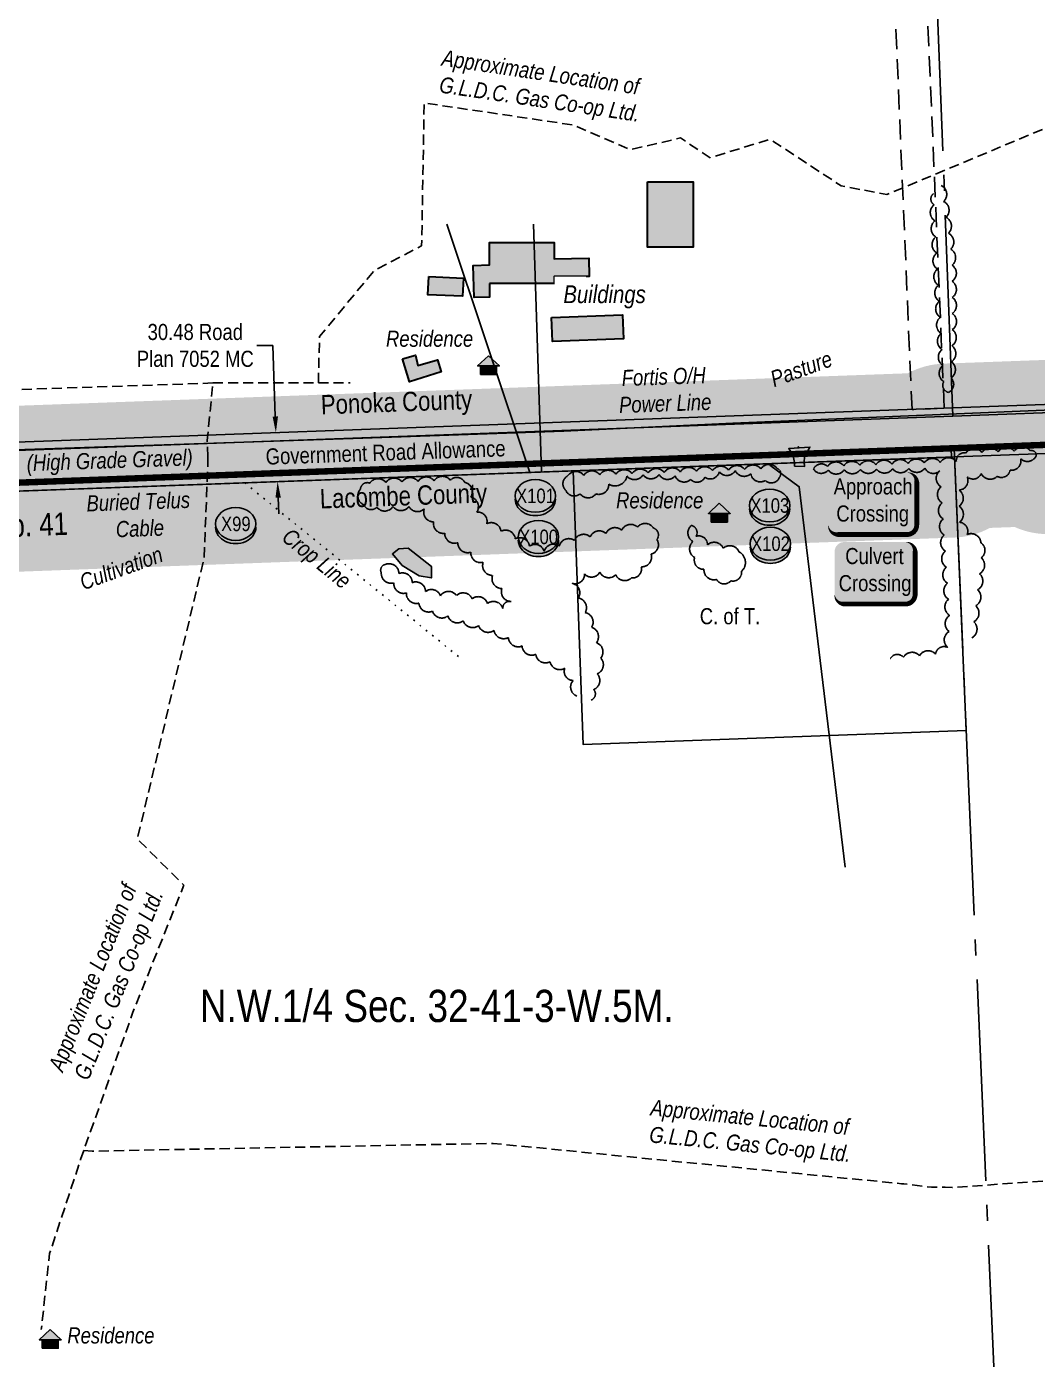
# Model space of a CAD drawing. Extents: x 665644 to 688844, y 5825051 to 5844826.
# Drawn here: x 675742 to 676370, y 5828313 to 5829140 of the extents above; entities that cross this region are included whole.
import ezdxf
from ezdxf.enums import TextEntityAlignment as Align

# ---------------------------------------------------------------- set-up
doc = ezdxf.new("R2010")
doc.units = 0
doc.header["$LTSCALE"] = 5
doc.header["$PDSIZE"] = 0.5
for name, pattern in [('0', [1, 1, 0]), ('BORDER', [44.45, 12.7, -6.35, 12.7, -6.35, 0, -6.35]), ('foc-ACCESSROAD', [3.75, 2.5, -1.25]), ('foc-QUARTERLINE', [33, 25, -3, 2, -3]), ('foc-TOPO', [1, 0.2, -0.8]), ('UG_PIPE', [1.875, 1.25, -0.625])]:
    doc.linetypes.add(name, pattern=pattern)
doc.layers.get('Defpoints').update_dxf_attribs({"color": 9})
doc.layers.add('AS-BOUNDARY', color=7, linetype='BORDER', lineweight=60, true_color=0xcc33ff)
doc.layers.add('AS-STRUCTURE', color=7, linetype='Continuous', lineweight=30, true_color=0x595959)
for name, color, linetype in [('AS-PIPE-UG', 44, 'UG_PIPE'), ('AS-PIPE-UG-T', 44, 'Continuous'), ('AS-POWER', 104, 'foc-POWER'), ('AS-POWER-T', 104, 'Continuous'), ('AS-RESIDENCE', 14, 'Continuous'), ('AS-ROADS', 254, 'Continuous'), ('AS-TELEPHONE', 224, 'foc-TEL'), ('AS-TELEPHONE-T', 224, 'Continuous'), ('C-SYMBOL', 7, 'Continuous'), ('CG-NOTES', 7, 'Continuous'), ('D-TXT', 6, 'Continuous'), ('F-AR', 190, 'foc-ACCESSROAD'), ('L-33', 7, 'Continuous'), ('L-QSEC', 8, 'foc-QUARTERLINE'), ('L-ROAD-T', 7, 'Continuous'), ('L-SEC', 7, 'Continuous'), ('L-TITLEDB', 4, 'Continuous'), ('L-TITLEDB-T', 4, 'Continuous'), ('P-BUFFER-H 30m', 51, 'Continuous'), ('P-CROSSINGS', 250, 'Continuous'), ('T-BUSH', 110, '0'), ('T-GENERAL', 48, 'foc-TOPO'), ('T-WATER', 160, 'Continuous'), ('T-WATER-H', 133, 'Continuous')]:
    doc.layers.add(name, color=color, linetype=linetype)
for name, color, linetype, true_color in [('AS-STRUCTURE-H', 7, 'Continuous', 0xa8a8a8), ('AS-STRUCTURE-T', 7, 'Continuous', 0x454545), ('P-PROPOSED-WL4', 7, 'Continuous', 0x5b5bc8)]:
    doc.layers.add(name, color=color, linetype=linetype, true_color=true_color)
doc.layers.add('Fresh_POD_to_Rimbey_South', color=7, linetype='Continuous', plot=False)
doc.layers.add('T-TEXT', color=48, linetype='Continuous', lineweight=18)
doc.styles.add('100L', font='ARIALN.TTF', dxfattribs={"height": 11})
doc.styles.add('175L', font='ARIALN.TTF', dxfattribs={"height": 20})
doc.styles.add('240', font='ARIALN.TTF', dxfattribs={"height": 30})
doc.styles.add('80', font='ARIALN.TTF', dxfattribs={"height": 10})
doc.styles.add('80CG', font='ARIALN.TTF', dxfattribs={"height": 10})
doc.styles.add('80L', font='ARIALN.TTF', dxfattribs={"height": 10})
doc.styles.add('80LS', font='ARIALNI.TTF', dxfattribs={"height": 10})
doc.styles.add('Crossing', font='ARIALN.TTF', dxfattribs={"height": 10})
doc.styles.add('foc-LtypeFont', font='ARIALN.TTF', dxfattribs={"height": 7.35})
doc.linetypes.add('foc-POWER', pattern='A,6,-1,["P",foc-LtypeFont,S=0.2,R=0,X=-0.625,Y=-0.75],-1.24,4', length=12.24)
doc.linetypes.add('foc-TEL', pattern='A,2,-1,["T",foc-LtypeFont,S=0.2,R=0,X=-0.425,Y=-0.75],-1.24,8', length=12.24)
doc.linetypes.add('foc-TEL-NOLINE', pattern='A,0,-2,["T",foc-LtypeFont,S=0.2,R=0,X=-0.425,Y=-0.75],-10.24', length=12.24)
doc.dimstyles.new('Compass 5 000', dxfattribs={"dimscale": 5, "dimtxt": 9, "dimasz": 2, "dimexe": 0.2, "dimexo": 0.0625, "dimgap": 0.5, "dimtad": 0, "dimtih": 1, "dimtoh": 1, "dimzin": 0, "dimdsep": 46, "dimtxsty": '80CG', "dimcen": 0.1, "dimse1": 1, "dimse2": 1, "dimclrd": 256, "dimclrt": 256, "dimaunit": 1, "dimadec": 4, "dimazin": 0, "dimtfac": 0.06, "dimtofl": 0, "dimtmove": 0, "dimatfit": 1, "dimfxl": 0.2, "dimtolj": 1, "dimtzin": 0, "dimlwd": -1, "dimarcsym": 0})

# ---------------------------------------------------------------- blocks, each defined once
blk = doc.blocks.new('*U2195')
h = blk.add_hatch(color=59)
edge = h.paths.add_edge_path()
edge.add_line((-21.5, -20), (21.5, -20))
edge.add_arc((21.5, -14), 6, 270, 360)
edge.add_line((27.5, -14), (27.5, 12.5))
edge.add_arc((21.5, 12.5), 6, 0, 90)
edge.add_line((21.5, 18.5), (-21.5, 18.5))
edge.add_arc((-21.5, 12.5), 6, 90, 180)
edge.add_line((-27.5, 12.5), (-27.5, -14))
edge.add_arc((-21.5, -14), 6, 180, 270)
at = {"color": 1, "flags": 128}
blk.add_lwpolyline([(-45.23, 26.34, 0, 7.5, 0), (0, 0, 0, 0, 0)], format="xyseb", dxfattribs=at)
blk.add_lwpolyline([(-21.5, -20, 3, 3, 0), (21.5, -20, 3, 3, 0.414214), (27.5, -14, 3, 3, 0), (27.5, 12.5, 3, 0, 0.414214), (21.5, 18.5, 0, 0, 0), (-21.5, 18.5, 0, 0, 0.414214), (-27.5, 12.5, 0, 0, 0), (-27.5, -14, 0, 3, 0.414214)], format="xyseb", close=True, dxfattribs=at)
at = {"color": 1, "style": '80'}
blk.add_attdef('ENTER_TEXT_001', (-35.99, -5), '', height=10, dxfattribs=at)
blk = doc.blocks.new('*U1229')
h = blk.add_hatch(color=254)
edge = h.paths.add_edge_path()
edge.add_line((-19, -20), (19, -20))
edge.add_arc((19, -14), 6, 270, 360)
edge.add_line((25, -14), (25, 12.5))
edge.add_arc((19, 12.5), 6, 0, 90)
edge.add_line((19, 18.5), (-19, 18.5))
edge.add_arc((-19, 12.5), 6, 90, 180)
edge.add_line((-25, 12.5), (-25, -14))
edge.add_arc((-19, -14), 6, 180, 270)
at = {"color": 160, "flags": 128}
blk.add_lwpolyline([(-19, -20, 3, 3, 0), (19, -20, 3, 3, 0.414214), (25, -14, 3, 3, 0), (25, 12.5, 3, 0, 0.414214), (19, 18.5, 0, 0, 0), (-19, 18.5, 0, 0, 0.414214), (-25, 12.5, 0, 0, 0), (-25, -14, 0, 3, 0.414214)], format="xyseb", close=True, dxfattribs=at)
at = {"color": 160, "style": '80'}
blk.add_attdef('ENTER_TEXT_001', (-26.85, -4.92), '', height=10, dxfattribs=at)
blk = doc.blocks.new('*D2350')
at = {"layer": 'Defpoints', "color": 0, "transparency": 16777216}
for p in [(675897.08, 5828888.27), (675903.99, 5828888.52), (675905.06, 5828858.17)]:
    blk.add_point(p, dxfattribs=at)
at = {"layer": 'L-TITLEDB-T', "transparency": 16777216}
for p, q in [((675895.18, 5828942.39), (675885.18, 5828942.39)), ((675896.73, 5828898.27), (675895.18, 5828942.39)), ((675898.49, 5828847.93), (675898.84, 5828837.94))]:
    blk.add_line(p, q, dxfattribs=at)
for points in [[(675898.39, 5828898.33), (675895.06, 5828898.21), (675897.08, 5828888.27)], [(675900.16, 5828847.99), (675896.83, 5828847.87), (675898.14, 5828857.92)]]:
    blk.add_solid(points, dxfattribs=at)
at = {"layer": 'L-TITLEDB-T', "transparency": 16777216, "insert": (675847.06, 5828942.39), "char_height": 10, "attachment_point": 5, "style": '80CG'}
blk.add_mtext('\\A1;30.48 Road\\PPlan 7052 MC', dxfattribs=at)
blk = doc.blocks.new('res_occ')
for points in [[(0.1, 0.89), (-1.26, -0.37), (1.46, -0.37)], [(-0.9, -1.43), (1.1, -1.43), (1.1, -0.37), (-0.9, -0.37)]]:
    blk.add_hatch(color=14).paths.add_polyline_path(points)
at = {"color": 14}
for points in [[(0.1, 0.89), (-1.26, -0.37), (1.46, -0.37)], [(-0.9, -1.43), (1.1, -1.43), (1.1, -0.37), (-0.9, -0.37)]]:
    blk.add_lwpolyline(points, close=True, dxfattribs=at)
blk = doc.blocks.new('xing2')
h = blk.add_hatch(color=50)
h.dxf.hatch_style = 1
edge = h.paths.add_edge_path()
edge.add_ellipse((0, 0), major_axis=(-12.5, 0), ratio=0.816297, start_angle=0, end_angle=360)
h = blk.add_hatch(color=250)
h.dxf.hatch_style = 1
edge = h.paths.add_edge_path()
edge.add_ellipse((0, -2.05), major_axis=(-12.5, 0), ratio=0.816297, start_angle=0, end_angle=180)
edge.add_line((12.5, -2.05), (12.5, 0))
edge.add_ellipse((0, 0), major_axis=(-12.5, 0), ratio=0.816297, start_angle=0, end_angle=180, ccw=False)
edge.add_line((-12.5, 0), (-12.5, -2.05))
at = {"color": 250}
blk.add_ellipse((0, 0), major_axis=(-12.5, 0), ratio=0.816297, dxfattribs=at)
blk.add_ellipse((0, -2.05), major_axis=(-12.5, 0), ratio=0.816297, start_param=0, end_param=3.141593, dxfattribs=at)
at = {"color": 250, "style": 'Crossing'}
blk.add_attdef('CROSSING', text='', height=9, dxfattribs=at).set_placement((0.09, 0.02), align=Align.MIDDLE_CENTER)
at = {"color": 250, "style": 'Crossing', "flags": 1}
for tag, p in [('OWNER', (0.09, -12.49)), ('DESCRIPTION', (0.09, -25.77)), ('LOCATION', (0.09, -39.3)), ('DWG_REF', (0.09, -52.84))]:
    blk.add_attdef(tag, text='', height=9, dxfattribs=at).set_placement(p, align=Align.MIDDLE_CENTER)

msp = doc.modelspace()

# ---------------------------------------------------------------- hatches: boundary and pattern name
at = {"layer": 'AS-ROADS'}
h = msp.add_hatch(color=256, dxfattribs=at)
h.dxf.hatch_style = 1
h.paths.add_polyline_path([(676218.971, 5828867.358), (676219.057, 5828869.685), (676218.367, 5828872.874), (676217.419, 5828875.373), (676215.435, 5828878.389), (676228.629, 5828879.337), (676226.646, 5828875.804), (676225.352, 5828873.218), (676225.093, 5828869.944), (676225.266, 5828867.272)])
at = {"layer": 'AS-STRUCTURE-H'}
h = msp.add_hatch(color=256, dxfattribs=at)
h.dxf.hatch_style = 1
h.paths.add_polyline_path([(676127.816, 5829043.924), (676156.043, 5829043.924), (676156.043, 5829003.403), (676127.816, 5829003.403)])
h = msp.add_hatch(color=256, dxfattribs=at)
h.dxf.hatch_style = 1
h.paths.add_polyline_path([(676029.794, 5828980.893), (676029.781, 5828972.39), (676020.207, 5828972.14), (676019.458, 5828991.966), (676029.794, 5828992.464), (676029.794, 5829006.368), (676069.94, 5829006.368), (676069.94, 5828996.277), (676091.272, 5828996.666), (676091.583, 5828985.301), (676069.94, 5828985.301), (676069.94, 5828980.893)])
h = msp.add_hatch(color=256, dxfattribs=at)
h.dxf.hatch_style = 1
h.paths.add_polyline_path([(675992.004, 5828985.273), (676013.524, 5828984.28), (676013, 5828972.929), (675991.48, 5828973.922)])
h = msp.add_hatch(color=256, dxfattribs=at)
h.dxf.hatch_style = 1
h.paths.add_polyline_path([(676068.172, 5828959.731), (676112.288, 5828961.336), (676112.83, 5828946.441), (676068.714, 5828944.835)])
h = msp.add_hatch(color=256, dxfattribs=at)
h.dxf.hatch_style = 1
h.paths.add_polyline_path([(675975.606, 5828934.027), (675983.693, 5828936.389), (675985.186, 5828929.923), (675997.378, 5828933.529), (675999.618, 5828926.069), (675980.085, 5828919.727)])
at = {"layer": 'P-BUFFER-H 30m'}
h = msp.add_hatch(color=256, dxfattribs=at)
h.dxf.hatch_style = 1
edge = h.paths.add_edge_path()
edge.add_line((666009.192, 5827543.733), (666003.067, 5827535.89))
edge.add_line((666003.067, 5827535.89), (665942.142, 5827473.312))
edge.add_arc((665977.967, 5827438.432), 50, 135.7667, 181.939185)
edge.add_line((665927.996, 5827436.741), (665928.647, 5827417.504))
edge.add_line((665928.647, 5827417.504), (665858.673, 5827415.076))
edge.add_line((665858.673, 5827415.076), (665848.648, 5827703.844))
edge.add_line((665848.648, 5827703.844), (665829.66, 5828249.421))
edge.add_arc((665942.312, 5828253.201), 112.715, 136.013473, 181.921699, ccw=False)
edge.add_line((665861.213, 5828331.48), (665952.824, 5828426.391))
edge.add_arc((666033.077, 5828349.035), 111.465, 92.029947, 136.0531, ccw=False)
edge.add_line((666029.129, 5828460.43), (666763.716, 5828486.374))
edge.add_arc((666761.951, 5828536.343), 50, 272.022692, 335.20661)
edge.add_line((666807.342, 5828515.375), (667390.232, 5828536.212))
edge.add_line((667390.232, 5828536.212), (667545.778, 5828541.674))
edge.add_arc((667589.622, 5828565.71), 50, 208.731337, 271.999633)
edge.add_line((667591.367, 5828515.74), (668192.996, 5828536.745))
edge.add_line((668192.996, 5828536.745), (668987.773, 5828564.747))
edge.add_arc((668986.012, 5828614.716), 50, 272.017842, 335.235753)
edge.add_line((669031.414, 5828593.772), (669696.261, 5828617.102))
edge.add_arc((669740.082, 5828641.18), 50, 208.78768, 272.009739)
edge.add_line((669741.835, 5828591.211), (669818.198, 5828593.891))
edge.add_line((669818.198, 5828593.891), (670620.542, 5828621.926))
edge.add_line((670620.542, 5828621.926), (671177.684, 5828641.55))
edge.add_arc((671175.924, 5828691.519), 50, 272.017221, 298.322672)
edge.add_line((671199.646, 5828647.505), (671317.002, 5828651.615))
edge.add_line((671317.002, 5828651.615), (671420.483, 5828655.241))
edge.add_arc((671441.065, 5828700.808), 50, 245.69213, 272.006668)
edge.add_line((671442.816, 5828650.839), (672244.847, 5828678.94))
edge.add_line((672244.847, 5828678.94), (672264.955, 5828679.647))
edge.add_line((672264.955, 5828679.647), (673067.43, 5828707.876))
edge.add_line((673067.43, 5828707.876), (673434.856, 5828720.801))
edge.add_arc((673433.098, 5828770.77), 50, 272.014618, 335.237588)
edge.add_line((673478.5, 5828749.827), (673868.927, 5828763.561))
edge.add_line((673868.927, 5828763.561), (673889.027, 5828764.268))
edge.add_line((673889.027, 5828764.268), (674693.164, 5828792.467))
edge.add_line((674693.164, 5828792.467), (675500.312, 5828820.755))
edge.add_arc((675498.561, 5828870.724), 50, 272.007238, 280.2186)
edge.add_arc((675512.664, 5828871.243), 50, 263.992744, 272.089817)
edge.add_line((675514.487, 5828821.276), (675529.103, 5828821.809))
edge.add_arc((675572.891, 5828845.947), 50, 208.865365, 272.090012)
edge.add_line((675574.715, 5828795.98), (676318.375, 5828823.119))
edge.add_arc((676316.552, 5828873.086), 50, 272.090012, 298.401966)
edge.add_line((676340.335, 5828829.104), (676355.733, 5828829.666))
edge.add_arc((676376.247, 5828875.264), 50, 245.777107, 272.090777)
edge.add_line((676378.071, 5828825.297), (677089.349, 5828851.264))
edge.add_line((677089.349, 5828851.264), (677192.264, 5828855.477))
edge.add_line((677192.264, 5828855.477), (677189.938, 5828908.346))
edge.add_arc((677139.986, 5828906.148), 50, 2.519115, 92.090777)
edge.add_line((677138.162, 5828956.115), (676399.458, 5828929.147))
edge.add_arc((676378.945, 5828883.548), 50, 65.778516, 92.089536)
edge.add_line((676377.122, 5828933.515), (676311.431, 5828931.118))
edge.add_arc((676313.254, 5828881.152), 50, 92.089536, 118.402505)
edge.add_line((676289.471, 5828925.133), (675618.565, 5828900.649))
edge.add_arc((675574.778, 5828876.511), 50, 28.865443, 92.089939)
edge.add_line((675572.954, 5828926.478), (675563.641, 5828926.138))
edge.add_line((675563.641, 5828926.138), (675558.345, 5829067.321))
edge.add_arc((675508.381, 5829065.447), 50, 2.148269, 92.148212)
edge.add_line((675506.506, 5829115.412), (675486.408, 5829114.658))
edge.add_arc((675488.282, 5829064.693), 50, 92.148212, 182.148281)
edge.add_line((675438.317, 5829062.819), (675443.606, 5828921.831))
edge.add_line((675443.606, 5828921.831), (674689.556, 5828895.403))
edge.add_line((674689.556, 5828895.403), (673885.412, 5828867.204))
edge.add_line((673885.412, 5828867.204), (673865.306, 5828866.497))
edge.add_line((673865.306, 5828866.497), (673427.271, 5828851.088))
edge.add_arc((673429.028, 5828801.119), 50, 92.014647, 155.237557)
edge.add_line((673383.626, 5828822.062), (673063.809, 5828810.812))
edge.add_line((673063.809, 5828810.812), (672261.334, 5828782.583))
edge.add_line((672261.334, 5828782.583), (672241.233, 5828781.876))
edge.add_line((672241.233, 5828781.876), (671464.35, 5828754.656))
edge.add_arc((671443.768, 5828709.089), 50, 65.691921, 92.006853)
edge.add_line((671442.017, 5828759.058), (671313.396, 5828754.551))
edge.add_line((671313.396, 5828754.551), (671174.332, 5828749.681))
edge.add_arc((671176.082, 5828699.712), 50, 92.005828, 118.333837)
edge.add_line((671152.351, 5828743.722), (670616.93, 5828724.863))
edge.add_line((670616.93, 5828724.863), (669814.594, 5828696.828))
edge.add_line((669814.594, 5828696.828), (669785.832, 5828695.818))
edge.add_arc((669742.011, 5828671.74), 50, 28.787701, 92.009719)
edge.add_line((669740.258, 5828721.709), (669011.371, 5828696.132))
edge.add_arc((669013.124, 5828646.163), 50, 92.009719, 92.155612)
edge.add_line((669011.243, 5828696.128), (668980.075, 5828694.954))
edge.add_arc((668981.956, 5828644.99), 50, 92.155612, 155.142438)
edge.add_line((668936.588, 5828666.008), (668189.385, 5828639.682))
edge.add_line((668189.385, 5828639.682), (667635.387, 5828620.34))
edge.add_arc((667591.538, 5828596.314), 50, 28.718841, 92.011346)
edge.add_line((667589.783, 5828646.283), (667386.586, 5828639.147))
edge.add_line((667386.586, 5828639.147), (666756.08, 5828616.609))
edge.add_arc((666757.866, 5828566.641), 50, 92.047269, 155.180377)
edge.add_line((666712.484, 5828587.629), (666025.494, 5828563.366))
edge.add_arc((666033.062, 5828349.069), 214.43, 92.022692, 136.045845)
edge.add_line((665878.694, 5828497.902), (665787.104, 5828403.013))
edge.add_arc((665942.312, 5828253.201), 215.715, 136.013473, 181.934244)
edge.add_arc((665776.691, 5828247.607), 50, 181.934244, 181.99327)
edge.add_line((665726.721, 5828245.868), (665745.71, 5827700.266))
edge.add_line((665745.71, 5827700.266), (665757.47, 5827361.533))
edge.add_line((665757.47, 5827361.533), (665757.574, 5827358.535))
edge.add_arc((665807.544, 5827360.27), 50, 181.988415, 271.9875)
edge.add_line((665809.278, 5827310.3), (665862.247, 5827312.138))
edge.add_line((665862.247, 5827312.138), (665985.206, 5827316.405))
edge.add_arc((665983.472, 5827366.375), 50, 271.9875, 362.042067)
edge.add_line((666033.441, 5827368.156), (666032.177, 5827403.589))
edge.add_line((666032.177, 5827403.589), (666031.701, 5827417.647))
edge.add_line((666031.701, 5827417.647), (666072.442, 5827459.493))
edge.add_line((666072.442, 5827459.493), (666106.054, 5827458.849))
edge.add_arc((666107.012, 5827508.84), 50, 268.901432, 294.660224)
edge.add_line((666127.874, 5827463.4), (666172.459, 5827483.869))
edge.add_line((666172.459, 5827483.869), (666350.016, 5827525.676))
edge.add_arc((666338.557, 5827574.345), 50, 283.2493, 405.413231)
edge.add_line((666373.656, 5827609.954), (666371.132, 5827612.442))
edge.add_arc((666336.033, 5827576.833), 50, 45.413231, 103.2493)
edge.add_line((666324.573, 5827625.502), (666143.698, 5827582.914))
edge.add_arc((666155.158, 5827534.245), 50, 103.2493, 114.660224)
edge.add_line((666134.296, 5827579.685), (666133.685, 5827579.404))
edge.add_arc((666084.581, 5827569.982), 50, 10.861937, 62.58611)
edge.add_line((666107.602, 5827614.367), (666099.432, 5827618.605))
edge.add_arc((666076.411, 5827574.22), 50, 62.58611, 152.58611)
edge.add_line((666032.026, 5827597.24), (666030.645, 5827594.577))
edge.add_arc((666075.03, 5827571.557), 50, 152.58611, 184.80847)
edge.add_line((666025.206, 5827567.365), (666021.831, 5827559.92))
edge.add_line((666021.831, 5827559.92), (666009.192, 5827543.733))
at = {"layer": 'T-WATER-H'}
h = msp.add_hatch(color=256, dxfattribs=at)
h.dxf.hatch_style = 1
h.paths.add_polyline_path([(675979.299, 5828816.616), (675993.626, 5828805.2), (675993.626, 5828798.042), (675986.075, 5828799.396), (675975.428, 5828805.781), (675969.426, 5828812.94), (675973.492, 5828816.036)])

# ---------------------------------------------------------------- linework, layer by layer
at = {"layer": 'AS-BOUNDARY', "flags": 128}
msp.add_lwpolyline([(681195.742, 5828960.591, 4, 4, 0), (681192.499, 5829060.528, 4, 4, 0), (680369.563, 5829029.677, 4, 4, 0), (678766.25, 5828968.46, 4, 4, 0), (678746.151, 5828967.743, 4, 4, 0), (677140.879, 5828908.866, 4, 4, 0), (677020.961, 5828904.489, 4, 4, 0), (675516.497, 5828849.073, 4, 4, 0), (673867.961, 5828791.251, 4, 4, 0), (673065.485, 5828763.022, 4, 4, 0), (673097.964, 5827861.148, 0, 0, 0)], format="xyseb", dxfattribs=at)
at = {"layer": 'AS-PIPE-UG', "flags": 128}
for points in [[(675857.991, 5828919.097), (675661.445, 5828912.4), (675544.434, 5829016.111), (675528.831, 5829180.903), (675519.143, 5829673.282), (675514.766, 5829774.026)], [(675923.454, 5828919.106), (675924.175, 5828948.023), (675958.121, 5828988.849), (675987.586, 5829004.22), (675989.128, 5829092.993), (676081.39, 5829079.361), (676117.105, 5829063.943), (676148.267, 5829071.239), (676166.731, 5829058.981), (676203.863, 5829070.47), (676247.963, 5829041.55), (676276.38, 5829036.108), (676379.992, 5829079.526), (676410.231, 5829088.443)], [(675854.848, 5828873.27), (675854.479, 5828883.356), (675857.991, 5828919.097)], [(675857.991, 5828919.097), (675923.454, 5828919.106)], [(675923.454, 5828919.106), (675943.215, 5828919.109)], [(675854.848, 5828873.27), (675854.758, 5828865.405), (675852.473, 5828810.442), (675811.121, 5828636.034), (675839.978, 5828607.25), (675808.363, 5828528.503), (675777.822, 5828442.491)], [(675777.822, 5828442.491), (675782.988, 5828442.104), (676031.981, 5828446.917), (676285.569, 5828421.867), (676287.022, 5828421.747), (676301.266, 5828420.05), (676304.08, 5828419.826), (676306.978, 5828419.766), (676312.654, 5828419.635), (676317.009, 5828419.454), (676982.804, 5828468.071), (676983.868, 5828467.984), (677007.925, 5828469.445)], [(675777.822, 5828442.491), (675775.851, 5828436.861), (675756.591, 5828378.459), (675751.445, 5828331.376)]]:
    msp.add_lwpolyline(points, dxfattribs=at)
at = {"layer": 'AS-POWER', "flags": 128}
msp.add_lwpolyline([(670637.829, 5828703.181), (672057.335, 5828752.892), (672207.812, 5828758.164), (672266.275, 5828765.138), (672370.585, 5828768.816), (673194.147, 5828798.334), (673889.562, 5828814.203), (674019.339, 5828817.61), (674643.868, 5828839.513), (674698.924, 5828841.383), (675111.536, 5828855.405), (675430.336, 5828866.166), (675518.855, 5828870.32), (675945.041, 5828884.632), (676075.8, 5828889.181), (676180.688, 5828894.105), (676398.918, 5828903.205), (677118.975, 5828928.722)], dxfattribs=at)
at = {"layer": 'AS-ROADS', "const_width": 8, "flags": 128}
msp.add_lwpolyline([(670206.753, 5828670.714), (671097.785, 5828702.772), (671508.703, 5828717.383), (671944.829, 5828730.351), (672348.434, 5828744.429), (673040.114, 5828768.916), (673422.48, 5828782.995), (673966.192, 5828801.534), (674466.585, 5828821.248), (674979.12, 5828837.921), (675553.281, 5828858.67), (676169.719, 5828880.18), (676766.478, 5828903.213), (677019.621, 5828911.693)], dxfattribs=at)
at = {"layer": 'AS-ROADS', "flags": 128}
msp.add_lwpolyline([(676218.971, 5828867.358), (676219.057, 5828869.685), (676218.367, 5828872.874), (676217.419, 5828875.373), (676215.435, 5828878.389), (676228.629, 5828879.337), (676226.646, 5828875.804), (676225.352, 5828873.218), (676225.093, 5828869.944), (676225.266, 5828867.272)], close=True, dxfattribs=at)
at = {"layer": 'AS-STRUCTURE'}
for points in [[(676127.816, 5829043.924), (676156.043, 5829043.924), (676156.043, 5829003.403), (676127.816, 5829003.403)], [(676029.794, 5828980.893), (676029.781, 5828972.39), (676020.207, 5828972.14), (676019.458, 5828991.966), (676029.794, 5828992.464), (676029.794, 5829006.368), (676069.94, 5829006.368), (676069.94, 5828996.277), (676091.272, 5828996.666), (676091.583, 5828985.301), (676069.94, 5828985.301), (676069.94, 5828980.893)], [(675992.004, 5828985.273), (676013.524, 5828984.28), (676013, 5828972.929), (675991.48, 5828973.922)], [(676068.172, 5828959.731), (676112.288, 5828961.336), (676112.83, 5828946.441), (676068.714, 5828944.835)]]:
    msp.add_lwpolyline(points, close=True, dxfattribs=at)
at = {"layer": 'AS-STRUCTURE', "flags": 128}
msp.add_lwpolyline([(675975.606, 5828934.027), (675983.693, 5828936.389), (675985.186, 5828929.923), (675997.378, 5828933.529), (675999.618, 5828926.069), (675980.085, 5828919.727)], close=True, dxfattribs=at)
at = {"layer": 'AS-TELEPHONE', "flags": 128}
for points in [[(676054.801, 5828863.534), (676003.206, 5829017.651)], [(676062.08, 5828863.799), (676057.038, 5829017.755)], [(676203.632, 5828868.015), (676221.98, 5828854.72), (676250.432, 5828618.481)]]:
    msp.add_lwpolyline(points, dxfattribs=at)
at = {"layer": 'AS-TELEPHONE', "linetype": 'foc-TEL-NOLINE', "flags": 128}
msp.add_lwpolyline([(672243.096, 5828728.909), (673065.672, 5828757.845), (673868.146, 5828786.073), (674692.432, 5828814.979), (675496.618, 5828843.164), (676318.379, 5828873.152), (677020.187, 5828898.772), (677120.019, 5828902.417), (678041.168, 5828936.208)], dxfattribs=at)
at = {"layer": 'F-AR', "flags": 128}
msp.add_lwpolyline([(676311.977, 5828903.414), (676282.678, 5829594.566), (676277.053, 5829671.222), (676199.459, 5829697.493), (676153.255, 5829695.817), (676154.017, 5829675.831), (676196.519, 5829677.373), (676243.849, 5829661.348), (676259.175, 5829641.571), (676262.709, 5829593.411), (676291.99, 5828902.684)], close=True, dxfattribs=at)
at = {"layer": 'Fresh_POD_to_Rimbey_South', "color": 6}
msp.add_point((676221.346, 5828879.368), dxfattribs=at)
at = {"layer": 'L-QSEC', "flags": 128}
for points in [[(676317.391, 5828898.429), (676286.793, 5829702.321)], [(676318.157, 5828878.329), (676351.493, 5828104.586)]]:
    msp.add_lwpolyline(points, dxfattribs=at)
at = {"layer": 'L-SEC', "flags": 128}
for points in [[(677120.003, 5828928.231), (676317.391, 5828898.429)], [(676318.157, 5828878.329), (677020.961, 5828904.489), (677120.782, 5828908.134)], [(675515.743, 5828869.173), (676317.391, 5828898.429)], [(676318.157, 5828878.329), (675516.497, 5828849.073)]]:
    msp.add_lwpolyline(points, dxfattribs=at)
at = {"layer": 'L-TITLEDB', "flags": 128}
for points in [[(677018.852, 5828929.218), (676317.194, 5828903.604)], [(675515.549, 5828874.35), (676317.194, 5828903.604)], [(676316.552, 5828873.086), (676316.362, 5828878.263)], [(676316.552, 5828873.086), (675516.717, 5828843.897)]]:
    msp.add_lwpolyline(points, dxfattribs=at)
msp.add_lwpolyline([(676081.583, 5828864.51), (676087.781, 5828694.657), (676325.696, 5828703.339), (676318.379, 5828873.152)], close=True, dxfattribs=at)
at = {"layer": 'T-BUSH', "flags": 128}
for points in [[(676310.178, 5829041.765, -0.5205671), (676311.643, 5829031.872, -0.5205671), (676313.107, 5829021.98, -0.5205671), (676314.572, 5829012.088, -0.5205671), (676316.037, 5829002.196, -0.5205671), (676316.906, 5828992.259, -0.5205671), (676316.938, 5828982.259, -0.5205671), (676316.97, 5828972.259, -0.5205671), (676317.002, 5828962.259, -0.5205671), (676317.025, 5828952.259, -0.5205671), (676316.753, 5828942.263, -0.5205671), (676316.481, 5828932.267, -0.5205671), (676316.209, 5828922.27, -0.5205671), (676314.674, 5828913.272, -0.5205671), (676311.731, 5828919.933, -0.5205671), (676311.209, 5828929.919, -0.5205671), (676310.687, 5828939.905, -0.5205671), (676310.144, 5828949.89, -0.5205671), (676309.573, 5828959.874, -0.5205671), (676309.003, 5828969.858, -0.5205671), (676308.432, 5828979.842, -0.5205671), (676307.865, 5828989.825, -0.5205671), (676307.321, 5828999.811, -0.5205671), (676306.777, 5829009.796, -0.5205671), (676306.234, 5829019.781, -0.5205671), (676305.69, 5829029.766, -0.5205671), (676305.316, 5829036.64, -0.5205671)], [(676329.162, 5828760.918, 0.5205671), (676330.352, 5828770.847, 0.5205671), (676331.542, 5828780.776, 0.5205671), (676332.733, 5828790.705, 0.5205671), (676333.921, 5828800.634, 0.5205671), (676334.994, 5828810.576, 0.5205671), (676334.775, 5828819.878, 0.5205671), (676326.209, 5828825.038, 0.5205671), (676321.347, 5828832.609, 0.5205671), (676321.263, 5828842.608, 0.5205671), (676321.179, 5828852.608, 0.5205671), (676326.246, 5828860.864, 0.5205671), (676335.011, 5828862.86, 0.5205671), (676344.852, 5828861.143, 0.5205671), (676352.897, 5828864.995, 0.5205671), (676359.517, 5828871.955, 0.5205671), (676369.156, 5828874.01, 0.5205671), (676365.423, 5828877.051, 0.5205671), (676355.43, 5828876.687, 0.5205671), (676345.436, 5828876.322, 0.5205671), (676335.443, 5828875.958, 0.5205671), (676325.45, 5828875.593, 0.5205671), (676319.522, 5828870.378, 0.5205671), (676309.557, 5828869.828, 0.5205671), (676299.564, 5828869.463, 0.5205671), (676289.57, 5828869.099, 0.5205671), (676279.577, 5828868.734, 0.5205671), (676269.584, 5828868.369, 0.5205671), (676259.59, 5828868.004, 0.5205671), (676249.597, 5828867.64, 0.5205671), (676239.604, 5828867.275, 0.5205671), (676230.849, 5828865.699, 0.5205671), (676239.994, 5828865.048, 0.5205671), (676249.992, 5828865.257, 0.5205671), (676259.99, 5828865.466, 0.5205671), (676269.987, 5828865.675, 0.5205671), (676279.985, 5828865.884, 0.5205671), (676289.983, 5828866.092, 0.5205671), (676299.981, 5828866.301, 0.5205671), (676309.215, 5828864.581, 0.5205671), (676310.036, 5828854.631, 0.5205671), (676310.702, 5828844.653, 0.5205671), (676311.368, 5828834.675, 0.5205671), (676312.034, 5828824.697, 0.5205671), (676312.699, 5828814.72, 0.5205671), (676313.365, 5828804.742, 0.5205671), (676314.031, 5828794.764, 0.5205671), (676314.696, 5828784.786, 0.5205671), (676315.362, 5828774.808, 0.5205671), (676314.962, 5828764.832, 0.5205671), (676314.261, 5828754.856, 0.5205671), (676306.619, 5828750.717, 0.5205671), (676296.666, 5828749.742, 0.5205671), (676286.714, 5828748.767, 0.5205671), (676278.48, 5828747.96, 0.5205671)], [(676083.907, 5828724.646, -0.5205671), (676081.607, 5828734.378, -0.5205671), (676076.458, 5828741.981, -0.5205671), (676067.283, 5828745.958, -0.5205671), (676058.426, 5828750.547, -0.5205671), (676049.906, 5828755.782, -0.5205671), (676041.386, 5828761.017, -0.5205671), (676032.521, 5828765.502, -0.5205671), (676022.973, 5828768.474, -0.5205671), (676013.424, 5828771.445, -0.5205671), (676003.876, 5828774.417, -0.5205671), (675994.328, 5828777.388, -0.5205671), (675985.88, 5828782.421, -0.5205671), (675978.097, 5828788.7, -0.5205671), (675970.314, 5828794.979, -0.5205671), (675962.531, 5828801.258, -0.5205671), (675965.263, 5828806.5, -0.5205671), (675973.488, 5828800.814, -0.5205671), (675981.746, 5828795.174, -0.5205671), (675990.004, 5828789.535, -0.5205671), (675999.235, 5828786.964, -0.5205671), (676009.233, 5828787.186, -0.5205671), (676018.91, 5828785.153, -0.5205671), (676028.449, 5828782.153, -0.5205671), (676037.988, 5828779.153, -0.5205671), (676043.238, 5828783.359, -0.5205671), (676037.417, 5828791.49, -0.5205671), (676031.597, 5828799.622, -0.5205671), (676025.776, 5828807.753, -0.5205671), (676018.088, 5828814.041, -0.5205671), (676009.994, 5828819.913, -0.5205671), (676001.9, 5828825.785, -0.5205671), (675994.989, 5828832.831, -0.5205671), (675989.186, 5828840.975, -0.5205671), (675979.76, 5828842.489, -0.5205671), (675969.76, 5828842.401, -0.5205671), (675959.779, 5828841.96, -0.5205671), (675951.622, 5828843.427, -0.5205671), (675949.607, 5828853.222, -0.5205671), (675955.377, 5828856.903, -0.5205671), (675965.371, 5828857.268, -0.5205671), (675975.364, 5828857.633, -0.5205671), (675985.357, 5828857.997, -0.5205671), (675995.351, 5828858.362, -0.5205671), (676005.344, 5828858.727, -0.5205671), (676014.278, 5828857.448, -0.5205671), (676018.074, 5828848.196, -0.5205671), (676021.869, 5828838.944, -0.5205671), (676028.007, 5828831.707, -0.5205671), (676036.852, 5828827.042, -0.5205671), (676045.697, 5828822.376, -0.5205671), (676054.542, 5828817.711, -0.5205671), (676063.637, 5828814.59, -0.5205671), (676073.053, 5828817.957, -0.5205671), (676082.469, 5828821.324, -0.5205671), (676092.188, 5828823.606, -0.5205671), (676101.985, 5828825.613, -0.5205671), (676111.781, 5828827.62, -0.5205671), (676121.578, 5828829.628, -0.5205671), (676131.484, 5828828.998, -0.5205671), (676133.599, 5828821.841, -0.5205671), (676130.028, 5828812.847, -0.5205671), (676123.904, 5828804.941, -0.5205671), (676117.88, 5828798.061, -0.5205671), (676108.074, 5828800.021, -0.5205671), (676098.209, 5828801.636, -0.5205671), (676088.713, 5828800.491, -0.5205671), (676080.972, 5828794.716, -0.5205671), (676084.842, 5828785.57, -0.5205671), (676089.135, 5828776.538, -0.5205671), (676093.115, 5828767.385, -0.5205671), (676096.045, 5828757.824, -0.5205671), (676098.804, 5828748.257, -0.5205671), (676096.596, 5828738.503, -0.5205671), (676094.388, 5828728.75, -0.5205671), (676092.915, 5828722.243, -0.5205671)]]:
    msp.add_lwpolyline(points, format="xyb", dxfattribs=at)
for points in [[(676103.736, 5828856.206, -0.5205671), (676095.703, 5828850.25, -0.5205671), (676086.015, 5828850.365, -0.5205671), (676077.122, 5828852.356, -0.5205671), (676078.219, 5828861.386, -0.5205671), (676088.213, 5828861.751, -0.5205671), (676098.206, 5828862.116, -0.5205671), (676108.199, 5828862.48, -0.5205671), (676118.193, 5828862.845, -0.5205671), (676128.186, 5828863.21, -0.5205671), (676138.179, 5828863.575, -0.5205671), (676148.173, 5828863.939, -0.5205671), (676158.166, 5828864.304, -0.5205671), (676168.159, 5828864.669, -0.5205671), (676178.153, 5828865.033, -0.5205671), (676188.146, 5828865.398, -0.5205671), (676198.139, 5828865.763, -0.5205671), (676208.133, 5828866.127, -0.5205671), (676209.687, 5828860.433, -0.5205671), (676200.923, 5828858.503, -0.5205671), (676191.876, 5828862.764, -0.5205671), (676182.364, 5828864.677, -0.5205671), (676172.394, 5828863.902, -0.5205671), (676163.383, 5828860.544, -0.5205671), (676154.63, 5828859.141, -0.5205671), (676144.929, 5828861.383, -0.5205671), (676134.968, 5828862.265, -0.5205671), (676124.999, 5828862.068, -0.5205671), (676115.028, 5828861.309, -0.5205671)], [(676184.561, 5828814.314, 0.5205671), (676174.79, 5828816.442, 0.5205671), (676165.019, 5828818.57, 0.5205671), (676157.875, 5828823.885, 0.5205671), (676154.961, 5828830.666, 0.5205671), (676156.015, 5828820.721, 0.5205671), (676157.069, 5828810.777, 0.5205671), (676162.853, 5828803.41, 0.5205671), (676170.636, 5828797.132, 0.5205671), (676179.57, 5828796.212, 0.5205671), (676186.154, 5828802.199, 0.5205671)]]:
    msp.add_lwpolyline(points, format="xyb", close=True, dxfattribs=at)
at = {"layer": 'T-GENERAL'}
msp.add_line((675877.714, 5828857.071), (676013.093, 5828747.085), dxfattribs=at)
at = {"layer": 'T-WATER', "flags": 128}
msp.add_lwpolyline([(675979.299, 5828816.616), (675993.626, 5828805.2), (675993.626, 5828798.042), (675986.075, 5828799.396), (675975.428, 5828805.781), (675969.426, 5828812.94), (675973.492, 5828816.036)], close=True, dxfattribs=at)

# ---------------------------------------------------------------- block references
at = {"layer": 'AS-RESIDENCE', "xscale": 5.000000000000001, "yscale": 5.000000000000001, "zscale": 5.000000000000001}
for p in [(676028.581, 5828931.586), (676171.859, 5828839.923), (675756.524, 5828326.842)]:
    msp.add_blockref('res_occ', p, dxfattribs=at)
at = {"layer": 'CG-NOTES'}
ref = msp.add_blockref('*U2195', (676267.474, 5828844.989), dxfattribs=dict(at, xscale=0.9990699345404985, yscale=0.9990699345404985, zscale=0.9990699345404985))
ref.add_attrib('ENTER_TEXT_001', 'Approach', (676243.373, 5828849.877), dxfattribs={"layer": '0', "color": 1, "height": 9.9907, "style": '80'})
ref.add_attrib('ENTER_TEXT_002', 'Crossing', (676245.019, 5828833.048), dxfattribs={"layer": '0', "color": 1, "height": 9.9907, "style": '80'})
ref = msp.add_blockref('*U1229', (676268.937, 5828801.834), dxfattribs=dict(at, xscale=1.000119014162687, yscale=1.000119014162687, zscale=1.000119014162687))
ref.add_attrib('ENTER_TEXT_001', 'Culvert', (676250.555, 5828806.638), dxfattribs={"layer": '0', "color": 160, "height": 10.0012, "style": '80'})
ref.add_attrib('ENTER_TEXT_002', 'Crossing', (676246.458, 5828789.792), dxfattribs={"layer": '0', "color": 160, "height": 10.0012, "style": '80'})
at = {"layer": 'P-CROSSINGS'}
for p, values in [((676058.173, 5828849.002), {'CROSSING': 'X101'}), ((676203.645, 5828842.994), {'CROSSING': 'X103'}), ((675872.151, 5828831.588), {'CROSSING': 'X99'}), ((676060.098, 5828823.517), {'CROSSING': 'X100'}), ((676204.054, 5828819.297), {'CROSSING': 'X102'})]:
    msp.add_blockref('xing2', p, dxfattribs=at).add_auto_attribs(values)

# ---------------------------------------------------------------- texts
at = {"layer": 'AS-PIPE-UG-T', "char_height": 10, "attachment_point": 1, "style": '175L'}
for insert, rotation in [((676001.014, 5829126.101), 351.595115), ((675755.562, 5828494.44), 68.125572), ((676130.281, 5828474.236), 354.358572)]:
    msp.add_mtext_dynamic_manual_height_columns('\\pi0.05;{\\fArial Narrow|b0|i1|c0|p34;Approximate Location of\\P\\pi0.97428;G.L.D.C. Gas Co-op Ltd.}', width=125.14093, gutter_width=50, heights=[0], dxfattribs=dict(at, insert=insert, rotation=rotation))
at = {"layer": 'AS-POWER-T', "insert": (676109.028, 5828927.058), "char_height": 10, "attachment_point": 1, "rotation": 2.049216, "style": '175L'}
msp.add_mtext_dynamic_manual_height_columns('\\pi2.5534;{\\fArial Narrow|b0|i1|c0|p34;Fortis O/H\\P\\pi0.32626;Power Line}', width=57.1191, gutter_width=100, heights=[0], dxfattribs=at)
at = {"layer": 'AS-RESIDENCE', "char_height": 10, "attachment_point": 1, "style": '175L'}
for insert in [(675965.445, 5828951.593), (676108.296, 5828851.223), (675767.612, 5828332.661)]:
    msp.add_mtext_dynamic_manual_height_columns('{\\fArial Narrow|b0|i1|c0|p34;Residence}', width=53.94038, gutter_width=50, heights=[0], dxfattribs=dict(at, insert=insert))
at = {"layer": 'AS-TELEPHONE-T', "insert": (675779.654, 5828849.273), "char_height": 10, "attachment_point": 1, "rotation": 2.09345, "style": '175L'}
msp.add_mtext_dynamic_manual_height_columns('\\pi-0.32836;{\\fArial Narrow|b0|i1|c0|p34;Buried Telus \\P\\pi17.264;Cable}', width=63.12909, gutter_width=100, heights=[0], dxfattribs=at)
at = {"layer": 'C-SYMBOL', "color": 3, "style": '175L'}
msp.add_text('N.W.1/4 Sec. 32-41-3-W.5M.', height=20, dxfattribs=at).set_placement((675996.938, 5828516.275), align=Align.BOTTOM_CENTER)
at = {"layer": 'D-TXT', "color": 3, "insert": (675710.634, 5828836.656), "char_height": 14, "attachment_point": 1, "rotation": 2.19753, "style": '80L'}
msp.add_mtext_dynamic_manual_height_columns('Twp. 41', width=101.3954, gutter_width=47.5, heights=[0], dxfattribs=at)
at = {"layer": 'L-33', "color": 200, "linetype": 'Continuous', "true_color": 0xcc33ff, "insert": (675972.035, 5828905.504), "char_height": 12, "attachment_point": 5, "rotation": 2.09345, "style": '240'}
msp.add_mtext_dynamic_manual_height_columns('Ponoka County', width=200.50254, gutter_width=45, heights=[0], dxfattribs=at)
at = {"layer": 'L-33', "color": 200, "linetype": 'Continuous', "true_color": 0xcc33ff, "insert": (675976.349, 5828847.224), "char_height": 12, "attachment_point": 5, "rotation": 2.09345, "style": '240', "bg_fill": 1, "box_fill_scale": 1.2, "bg_fill_color": 51, "bg_fill_transparency": 0}
msp.add_mtext_dynamic_manual_height_columns('Lacombe County', width=103.929, gutter_width=45, heights=[0], dxfattribs=at)
at = {"layer": 'L-ROAD-T', "style": '80L'}
msp.add_text('Government Road Allowance', height=10, rotation=2.022794, dxfattribs=at).set_placement((675965.188, 5828875.979), align=Align.MIDDLE_CENTER)
at = {"layer": 'L-TITLEDB-T', "insert": (676141.516, 5828779.279), "char_height": 10, "attachment_point": 1, "style": '175L'}
msp.add_mtext_dynamic_manual_height_columns('\\pi18.72;C. of T.', width=73.47653, gutter_width=100, heights=[0], dxfattribs=at)
at = {"layer": 'T-TEXT', "style": '80LS'}
for s, rotation, p in [('Pasture', 20, (676223.229, 5828927.908)), ('(High Grade Gravel)', 2.022794, (675793.906, 5828871.136)), ('Cultivation', 20, (675801.04, 5828804.142))]:
    msp.add_text(s, height=10, rotation=rotation, dxfattribs=at).set_placement(p, align=Align.MIDDLE_CENTER)
at = {"layer": 'T-TEXT', "insert": (675906.341, 5828829.681), "char_height": 10.00124, "attachment_point": 1, "rotation": 320.908353, "style": '100L'}
msp.add_mtext_dynamic_manual_height_columns('{\\fArial Narrow|b0|i1|c0|p34;Crop Line}', width=54.42719, gutter_width=55, heights=[0], dxfattribs=at)

# ---------------------------------------------------------------- dimensions: what is measured, and where the dimension line sits
at = {"layer": 'L-TITLEDB-T', "color": 3}
dim = msp.add_linear_dim(base=(675897.076, 5828888.275), p1=(675905.055, 5828858.167), p2=(675903.991, 5828888.517), angle=92.008198, text='30.48 Road\\PPlan 7052 MC', dimstyle='Compass 5 000', dxfattribs=at)
dim.commit()
dim.dimension.update_dxf_attribs({"geometry": '*D2350', "text_midpoint": (675847.058, 5828942.39), "dimtype": 161})

# ---------------------------------------------------------------- next in the draw order: texts
at = {"layer": 'AS-STRUCTURE-T', "insert": (676075.586, 5828979.698), "char_height": 11, "attachment_point": 1, "style": '100L', "bg_fill": 2}
msp.add_mtext_dynamic_manual_height_columns('{\\fArial Narrow|b0|i1|c0|p34;Buildings}', width=8.53567, gutter_width=55, heights=[0], dxfattribs=at)

# ---------------------------------------------------------------- next in the draw order: hatches: boundary and pattern name
at = {"layer": 'P-PROPOSED-WL4'}
h = msp.add_hatch(color=256, dxfattribs=at)
h.dxf.hatch_style = 1
edge = h.paths.add_edge_path()
edge.add_line((677138.894, 5828906.615), (676379.135, 5828878.371))
edge.add_line((676379.135, 5828878.371), (676378.945, 5828883.548))
edge.add_line((676378.945, 5828883.548), (676313.254, 5828881.152))
edge.add_line((676313.254, 5828881.152), (676313.444, 5828875.975))
edge.add_line((676313.444, 5828875.975), (675575.78, 5828849.054))
edge.add_line((675575.78, 5828849.054), (675574.778, 5828876.511))
edge.add_line((675574.778, 5828876.511), (675515.549, 5828874.35))
edge.add_line((675515.549, 5828874.35), (675508.381, 5829065.447))
edge.add_line((675508.381, 5829065.447), (675488.282, 5829064.693))
edge.add_line((675488.282, 5829064.693), (675495.45, 5828873.617))
edge.add_line((675495.45, 5828873.617), (674691.307, 5828845.434))
edge.add_line((674691.307, 5828845.434), (673887.164, 5828817.235))
edge.add_line((673887.164, 5828817.235), (673867.064, 5828816.528))
edge.add_line((673867.064, 5828816.528), (673429.028, 5828801.119))
edge.add_line((673429.028, 5828801.119), (673429.994, 5828773.662))
edge.add_line((673429.994, 5828773.662), (673065.567, 5828760.843))
edge.add_line((673065.567, 5828760.843), (672263.092, 5828732.614))
edge.add_line((672263.092, 5828732.614), (672242.991, 5828731.907))
edge.add_line((672242.991, 5828731.907), (671443.955, 5828703.911))
edge.add_line((671443.955, 5828703.911), (671443.768, 5828709.089))
edge.add_line((671443.768, 5828709.089), (671315.147, 5828704.582))
edge.add_line((671315.147, 5828704.582), (671176.082, 5828699.712))
edge.add_line((671176.082, 5828699.712), (671173.893, 5828694.449))
edge.add_line((671173.893, 5828694.449), (670618.69, 5828674.894))
edge.add_line((670618.69, 5828674.894), (669816.34, 5828646.858))
edge.add_line((669816.34, 5828646.858), (669742.974, 5828644.284))
edge.add_line((669742.974, 5828644.284), (669742.011, 5828671.74))
edge.add_line((669742.011, 5828671.74), (669013.124, 5828646.163))
edge.add_line((669013.124, 5828646.163), (668981.956, 5828644.99))
edge.add_line((668981.956, 5828644.99), (668982.91, 5828617.609))
edge.add_line((668982.91, 5828617.609), (668191.145, 5828589.713))
edge.add_line((668191.145, 5828589.713), (667592.514, 5828568.812))
edge.add_line((667592.514, 5828568.812), (667591.538, 5828596.314))
edge.add_line((667591.538, 5828596.314), (667388.341, 5828589.178))
edge.add_line((667388.341, 5828589.178), (666757.866, 5828566.641))
edge.add_line((666757.866, 5828566.641), (666758.846, 5828539.235))
edge.add_line((666758.846, 5828539.235), (666027.258, 5828513.397))
edge.add_arc((666033.062, 5828349.069), 164.43, 92.022692, 136.045845)
edge.add_line((665914.689, 5828463.198), (665823.079, 5828368.288))
edge.add_arc((665942.312, 5828253.201), 165.715, 136.013473, 181.934244)
edge.add_line((665776.691, 5828247.607), (665795.68, 5827702.005))
edge.add_line((665795.68, 5827702.005), (665807.44, 5827363.268))
edge.add_line((665807.44, 5827363.268), (665807.544, 5827360.27))
edge.add_line((665807.544, 5827360.27), (665810.542, 5827360.374))
edge.add_line((665810.542, 5827360.374), (665798.678, 5827702.109))
edge.add_line((665798.678, 5827702.109), (665779.689, 5828247.71))
edge.add_arc((665942.312, 5828253.201), 162.715, 136.013473, 181.933702, ccw=False)
edge.add_line((665825.238, 5828366.205), (665916.849, 5828461.115))
edge.add_arc((666033.062, 5828349.069), 161.43, 92.022692, 136.045845, ccw=False)
edge.add_line((666027.364, 5828510.399), (666761.951, 5828536.343))
edge.add_line((666761.951, 5828536.343), (666760.971, 5828563.75))
edge.add_line((666760.971, 5828563.75), (667388.446, 5828586.18))
edge.add_line((667388.446, 5828586.18), (667588.646, 5828593.211))
edge.add_line((667588.646, 5828593.211), (667589.622, 5828565.71))
edge.add_line((667589.622, 5828565.71), (668191.251, 5828586.715))
edge.add_line((668191.251, 5828586.715), (668986.012, 5828614.716))
edge.add_line((668986.012, 5828614.716), (668985.058, 5828642.104))
edge.add_line((668985.058, 5828642.104), (669013.233, 5828643.165))
edge.add_line((669013.233, 5828643.165), (669739.118, 5828668.637))
edge.add_line((669739.118, 5828668.637), (669740.082, 5828641.18))
edge.add_line((669740.082, 5828641.18), (669816.445, 5828643.86))
edge.add_line((669816.445, 5828643.86), (670618.796, 5828671.896))
edge.add_line((670618.796, 5828671.896), (671175.924, 5828691.519))
edge.add_line((671175.924, 5828691.519), (671178.112, 5828696.781))
edge.add_line((671178.112, 5828696.781), (671315.252, 5828701.584))
edge.add_line((671315.252, 5828701.584), (671440.878, 5828705.986))
edge.add_line((671440.878, 5828705.986), (671441.065, 5828700.808))
edge.add_line((671441.065, 5828700.808), (672243.096, 5828728.909))
edge.add_line((672243.096, 5828728.909), (672263.197, 5828729.616))
edge.add_line((672263.197, 5828729.616), (673065.672, 5828757.845))
edge.add_line((673065.672, 5828757.845), (673433.098, 5828770.77))
edge.add_line((673433.098, 5828770.77), (673432.132, 5828798.227))
edge.add_line((673432.132, 5828798.227), (673867.169, 5828813.53))
edge.add_line((673867.169, 5828813.53), (673887.269, 5828814.237))
edge.add_line((673887.269, 5828814.237), (674691.412, 5828842.436))
edge.add_line((674691.412, 5828842.436), (675498.561, 5828870.724))
edge.add_line((675498.561, 5828870.724), (675491.393, 5829061.808))
edge.add_line((675491.393, 5829061.808), (675505.495, 5829062.337))
edge.add_line((675505.495, 5829062.337), (675512.663, 5828871.243))
edge.add_line((675512.663, 5828871.243), (675571.889, 5828873.404))
edge.add_line((675571.889, 5828873.404), (675572.891, 5828845.947))
edge.add_line((675572.891, 5828845.947), (676316.552, 5828873.086))
edge.add_line((676316.552, 5828873.086), (676316.362, 5828878.263))
edge.add_line((676316.362, 5828878.263), (676376.057, 5828880.441))
edge.add_line((676376.057, 5828880.441), (676376.247, 5828875.264))
edge.add_line((676376.247, 5828875.264), (677139.026, 5828903.618))
edge.add_line((677139.026, 5828903.618), (677138.894, 5828906.615))

doc.saveas('drawing.dxf')
